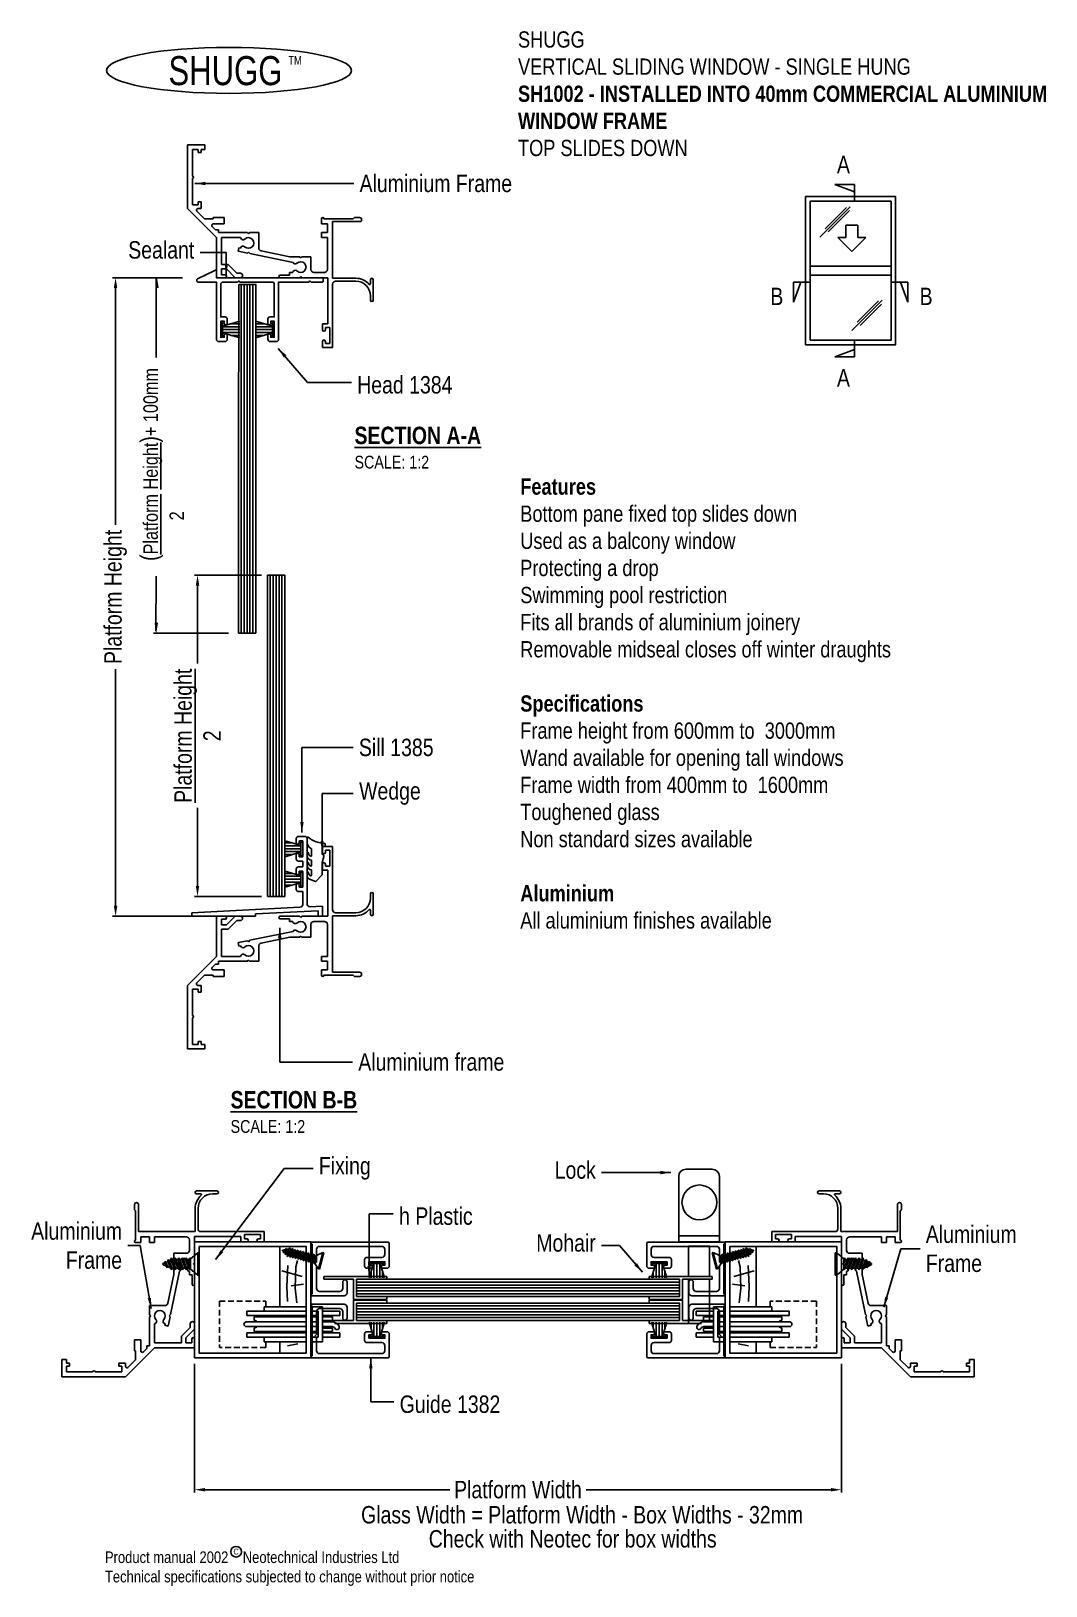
# Paper-space layout 'Layout1' of a CAD drawing. Extents: x -90 to 85, y -147 to 120.
# The model-space entities are those that its viewports show. They can reach past a viewport. Long polylines and large blocks are cut down to what shows.
import ezdxf

# ---------------------------------------------------------------- set-up
doc = ezdxf.new("R2010")
doc.units = 0
doc.header["$MEASUREMENT"] = 0
doc.linetypes.add('DASHED', pattern=[0.75, 0.5, -0.25])
doc.layers.get('0').update_dxf_attribs({"linetype": 'CONTINUOUS'})
doc.layers.get('DEFPOINTS').update_dxf_attribs({"linetype": 'CONTINUOUS'})
for name, color, linetype in [('CYAN', 4, 'CONTINUOUS'), ('DIMENSION', 7, 'CONTINUOUS'), ('GREY', 8, 'CONTINUOUS'), ('Magenta', 6, 'CONTINUOUS'), ('OUTLINE', 2, 'CONTINUOUS'), ('WHITE', 7, 'CONTINUOUS'), ('WIND', 9, 'CONTINUOUS')]:
    doc.layers.add(name, color=color, linetype=linetype)
doc.layers.get('WIND').freeze()
doc.styles.add('SHUGG', font='', dxfattribs={"width": 0.8, "height": 5})
doc.styles.add('stan', font='ARIAL.TTF', dxfattribs={"width": 0.8, "height": 2.2})
doc.styles.add('STAN22', font='ARIAL.TTF', dxfattribs={"width": 0.8, "height": 3})
doc.styles.add('STAN33', font='ARIAL.TTF', dxfattribs={"width": 0.8, "height": 2})
doc.styles.get('SHUGG').set_extended_font_data('QuickType')
doc.dimstyles.new('SHUGG', dxfattribs={"dimtxt": 2.8, "dimasz": 1.8, "dimexe": 0.5, "dimexo": 1, "dimgap": 1, "dimtad": 0, "dimdec": 0, "dimzin": 0, "dimdsep": 46, "dimtxsty": 'STAN22', "dimcen": 0.09, "dimclrt": 2, "dimadec": 0, "dimazin": 0, "dimtfac": 1, "dimtdec": 0, "dimtofl": 0, "dimtmove": 0, "dimatfit": 3, "dimfxl": 0, "dimtolj": 1, "dimtzin": 0, "dimarcsym": 0})

# ---------------------------------------------------------------- blocks, each defined once
blk = doc.blocks.new('*D0')
at = {"layer": 'DEFPOINTS', "color": 0}
for p in [(-75.6, 77.84), (-63.1, 77.84), (-58.23, -32.08)]:
    blk.add_point(p, dxfattribs=at)
at = {"layer": 'DIMENSION', "color": 0, "lineweight": -2}
for p, q in [((-64.1, 77.84), (-76.1, 77.84)), ((-75.6, 76.04), (-75.6, 35.29)), ((-75.6, -30.28), (-75.6, 10.47)), ((-59.23, -32.08), (-76.1, -32.08))]:
    blk.add_line(p, q, dxfattribs=at)
at = {"layer": 'DIMENSION', "color": 0}
for points in [[(-75.9, 76.04), (-75.3, 76.04), (-75.6, 77.84)], [(-75.9, -30.28), (-75.3, -30.28), (-75.6, -32.08)]]:
    blk.add_solid(points, dxfattribs=at)
at = {"layer": 'DIMENSION', "color": 2, "insert": (-75.6, 22.88), "char_height": 3, "attachment_point": 5, "rotation": 90, "style": 'STAN22'}
blk.add_mtext('\\A1;Platform Height', dxfattribs=at)
blk = doc.blocks.new('*D1')
at = {"layer": 'DEFPOINTS', "color": 0}
for p in [(-61.99, -108.12), (49.36, -108.12), (49.36, -130.8)]:
    blk.add_point(p, dxfattribs=at)
at = {"layer": 'DIMENSION', "color": 0, "lineweight": -2}
for p, q in [((-61.99, -109.12), (-61.99, -131.3)), ((49.36, -109.12), (49.36, -131.3)), ((-60.19, -130.8), (-18.07, -130.8)), ((47.56, -130.8), (5.43, -130.8))]:
    blk.add_line(p, q, dxfattribs=at)
at = {"layer": 'DIMENSION', "color": 0}
for points in [[(-60.19, -130.5), (-60.19, -131.1), (-61.99, -130.8)], [(47.56, -130.5), (47.56, -131.1), (49.36, -130.8)]]:
    blk.add_solid(points, dxfattribs=at)
at = {"layer": 'DIMENSION', "color": 2, "insert": (-6.32, -130.8), "char_height": 3, "attachment_point": 5, "style": 'STAN22'}
blk.add_mtext('\\A1;Platform Width', dxfattribs=at)
blk = doc.blocks.new('*D2')
at = {"layer": 'DEFPOINTS', "color": 0}
for p in [(-61.49, 26.63), (-49.45, 26.63), (-49.45, -28.66)]:
    blk.add_point(p, dxfattribs=at)
at = {"layer": 'DIMENSION', "color": 0, "lineweight": -2}
for p, q in [((-50.45, 26.63), (-61.99, 26.63)), ((-61.49, 24.83), (-61.49, 11.4)), ((-61.49, -26.86), (-61.49, -13.43)), ((-50.45, -28.66), (-61.99, -28.66))]:
    blk.add_line(p, q, dxfattribs=at)
at = {"layer": 'DIMENSION', "color": 0}
for points in [[(-61.79, 24.83), (-61.19, 24.83), (-61.49, 26.63)], [(-61.79, -26.86), (-61.19, -26.86), (-61.49, -28.66)]]:
    blk.add_solid(points, dxfattribs=at)
at = {"layer": 'DIMENSION', "color": 2, "insert": (-61.49, -1.02), "char_height": 3, "attachment_point": 5, "rotation": 90, "style": 'STAN22'}
blk.add_mtext('\\A1;{\\LPlatform Height\\P}2', dxfattribs=at)
blk = doc.blocks.new('NT5837')
at = {"layer": 'OUTLINE', "linetype": 'Continuous'}
for p, q in [((-6.05, 27.5), (-8.25, 27.5)), ((-9, 26.75), (-9, 25.25)), ((-8, 26), (-8, 25.25)), ((-6.8, 26), (-8, 26)), ((-6.8, 26), (-6.8, 20.5)), ((-5.3, 26.75), (-5.3, 4.28)), ((-9, 21.25), (-9, 19.75)), ((-9, 16.25), (-9, 14.75)), ((-6.8, 19), (-8.25, 19)), ((-6.8, 17), (-8.25, 17)), ((-8, 21.25), (-8, 20.5)), ((-6.8, 20.5), (-8, 20.5)), ((-6.8, 19), (-6.8, 17)), ((-9, 10.75), (-9, 9.25)), ((-8, 15.5), (-8, 14.75)), ((-6.8, 15.5), (-8, 15.5)), ((-8, 10.75), (-8, 10)), ((-6.8, 15.5), (-6.8, 10)), ((-6.8, 8.5), (-8.25, 8.5)), ((-6.8, 10), (-8, 10)), ((-6.8, 8.5), (-6.8, 4.1)), ((-7.75, 3.1), (-45, 1.19)), ((-45, 1.19), (-45, 0)), ((-1.5, 1.92), (-23, 0.82)), ((-23, 0.82), (-23, 0)), ((0, 3.5), (-4.25, 3.28)), ((-1.5, 1.92), (-1.5, 0)), ((0, 0), (-1.5, 0)), ((0, 3.5), (0, 0))]:
    blk.add_line(p, q, dxfattribs=at)
at = {"layer": 'OUTLINE'}
blk.add_line((-23, 0), (-45, 0), dxfattribs=at)
at = {"layer": 'OUTLINE', "linetype": 'Continuous'}
for centre, radius, start, end in [((-8.25, 26.75), 0.75, 90, 180), ((-6.05, 26.75), 0.75, 0, 90), ((-8.5, 25.25), 0.5, 180, 0), ((-8.5, 21.25), 0.5, 0, 180), ((-8.25, 19.75), 0.75, 180, 270), ((-8.25, 16.25), 0.75, 90, 180), ((-8.5, 14.75), 0.5, 180, 0), ((-8.5, 10.75), 0.5, 0, 180), ((-8.25, 9.25), 0.75, 180, 270), ((-7.8, 4.1), 1, 272.9386, 0), ((-4.3, 4.28), 1, 180, 272.9386)]:
    blk.add_arc(centre, radius, start, end, dxfattribs=at)
blk = doc.blocks.new('wp48x60')
for p, q in [((0, 2.4), (0.6, 2.4)), ((0, -2.4), (0, 2.4)), ((0.6, 1.13), (6, 2.75)), ((0.6, 2.4), (0.6, -2.4)), ((0.6, 1), (6, 1)), ((0.6, 0), (6, 0)), ((3.5, 2), (6, 2)), ((0.6, -2.4), (0, -2.4)), ((0.6, -1), (6, -1)), ((0.6, -1.13), (6, -2.75)), ((3.5, -2), (6, -2))]:
    blk.add_line(p, q)
blk = doc.blocks.new('wp48x65')
for p, q in [((0, -2.4), (0, 2.4)), ((0, 2.4), (0.6, 2.4)), ((0.6, 1.13), (6.5, 2.9)), ((0.6, 2.4), (0.6, -2.4)), ((0.6, 1), (6.5, 1)), ((0.6, 0), (6.5, 0)), ((3.5, 2), (6.5, 2)), ((0.6, -2.4), (0, -2.4)), ((0.6, -1), (6.5, -1)), ((0.6, -1.13), (6.5, -2.9)), ((3.5, -2), (6.5, -2))]:
    blk.add_line(p, q)
blk = doc.blocks.new('cs6g12')
for p, q in [((-3.86, 0.5), (-3.86, 0)), ((3.86, 0.5), (-3.86, 0.5)), ((-3.86, 0), (-1.76, -2.5)), ((3.86, 0), (-3.86, 0)), ((3.86, 0), (1.76, -2.5)), ((3.86, 0.5), (3.86, 0)), ((-2.05, -2.59), (-1.46, -3.11)), ((-2.05, -2.59), (-1.46, -2.59)), ((-2.05, -3.85), (-1.46, -4.37)), ((-2.05, -3.85), (-1.46, -3.85)), ((-2.05, -5.12), (-1.46, -5.63)), ((-2.05, -5.12), (-1.46, -5.12)), ((1.76, -2.5), (-1.76, -2.5)), ((-1.46, -2.5), (-1.46, -2.59)), ((-1.46, -2.59), (1.46, -3.61)), ((-1.46, -3.11), (1.46, -4.21)), ((-1.46, -3.11), (-1.46, -3.85)), ((-1.46, -3.85), (1.46, -4.88)), ((-1.46, -4.37), (1.46, -5.47)), ((-1.46, -4.37), (-1.46, -5.12)), ((-1.46, -5.12), (1.46, -6.14)), ((0.29, -2.5), (1.46, -2.94)), ((2.05, -2.82), (1.46, -2.94)), ((1.46, -2.94), (1.46, -3.61)), ((2.05, -4.08), (1.46, -3.61)), ((2.05, -4.08), (1.46, -4.21)), ((1.46, -4.21), (1.46, -4.88)), ((2.05, -5.34), (1.46, -4.88)), ((2.05, -5.34), (1.46, -5.47)), ((2.05, -2.82), (1.65, -2.5)), ((-2.05, -6.38), (-1.46, -6.9)), ((-2.05, -6.38), (-1.46, -6.38)), ((-2.05, -7.65), (-1.46, -7.64)), ((-2.05, -7.65), (-1.46, -8.16)), ((-2.05, -8.91), (-1.46, -9.43)), ((-2.05, -8.91), (-1.46, -8.91)), ((-1.46, -5.63), (1.46, -6.73)), ((-1.46, -5.63), (-1.46, -6.38)), ((-1.46, -6.38), (1.46, -7.41)), ((-1.46, -6.9), (1.46, -8)), ((-1.46, -6.9), (-1.46, -7.64)), ((-1.46, -7.64), (1.46, -8.67)), ((-1.46, -8.16), (1.46, -9.26)), ((-1.46, -8.16), (-1.46, -8.91)), ((-1.46, -8.91), (0.93, -9.75)), ((-1.46, -9.43), (0.93, -10.33)), ((-1.46, -9.43), (-0.82, -10.4)), ((-1.41, -10.41), (-0.82, -10.4)), ((-1.41, -10.41), (-0.82, -10.92)), ((-0.82, -10.4), (0.42, -10.84)), ((0.93, -10.33), (0.42, -10.84)), ((1.46, -9.26), (0.93, -9.75)), ((1.51, -10.21), (0.93, -9.75)), ((1.51, -10.21), (0.93, -10.33)), ((1.46, -5.47), (1.46, -6.14)), ((2.05, -6.61), (1.46, -6.14)), ((2.05, -6.61), (1.46, -6.73)), ((1.46, -6.73), (1.46, -7.41)), ((2.05, -7.87), (1.46, -7.41)), ((2.05, -7.87), (1.46, -8)), ((1.46, -8), (1.46, -8.67)), ((2.05, -9.14), (1.46, -8.67)), ((2.05, -9.14), (1.46, -9.26)), ((-0.82, -10.92), (-0.17, -12)), ((-0.82, -10.92), (0.42, -11.39)), ((-0.17, -12), (0.18, -12)), ((0.42, -11.39), (0.18, -12)), ((0.97, -11.27), (0.42, -10.84)), ((0.97, -11.27), (0.42, -11.39))]:
    blk.add_line(p, q)
blk = doc.blocks.new('0951')
at = {"layer": 'OUTLINE', "linetype": 'Continuous'}
for p, q in [((40, 24), (36.5, 24)), ((36.5, 24), (36.5, 21.95)), ((37.5, 22.7), (37.5, 21.95)), ((39, 22.7), (37.5, 22.7)), ((39, 17.2), (39, 22.7)), ((40, 2.2), (40, 24)), ((36.5, 15.9), (36.5, 17.95)), ((37.5, 17.2), (37.5, 17.95)), ((39, 17.2), (37.5, 17.2)), ((38.3, 15.9), (36.5, 15.9)), ((38.3, 0), (38.3, 15.9)), ((53, 6.2), (53, 7.7)), ((54, 0.7), (54, 7.7)), ((0, 0), (3, 0)), ((0, -13.8), (0, 0)), ((6.42, 0), (3.42, -3)), ((8.25, 0), (6.42, 0)), ((28.6, 0), (21.96, 0)), ((28.6, 0), (29, -0.4)), ((29.4, 0), (29, -0.4)), ((38.3, 0), (29.4, 0)), ((40, 0.2), (48, 0.2)), ((40, -19.3), (40, 0.2)), ((41, 1.2), (48, 1.2)), ((53, 0.7), (53, 2.13)), ((1.7, -1), (3, -1)), ((1.7, -3), (1.7, -1)), ((1.7, -3), (3.42, -3)), ((1.7, -4.5), (4.04, -4.5)), ((1.7, -7.8), (1.7, -4.5)), ((7.04, -1.5), (4.04, -4.5)), ((8.25, -1.5), (7.04, -1.5)), ((11.51, -8.27), (26.36, -5.24)), ((25.1, -0.9), (21.96, -0.9)), ((25.1, -1.8), (25.1, -0.9)), ((26.29, -1.8), (25.1, -1.8)), ((32.55, -2.8), (32.55, -7.2)), ((37.2, -1.8), (33.55, -1.8)), ((38.2, -13.8), (38.2, -2.8)), ((1.7, -13.8), (1.7, -7.8)), ((7.5, -9.08), (10.66, -8.44)), ((7.75, -10.29), (7.5, -9.08)), ((7.75, -10.29), (8.3, -10.17)), ((10.66, -8.44), (11, -8.78)), ((11, -8.78), (11.51, -8.27)), ((14.55, -10.2), (14.55, -15.5)), ((15.35, -9.22), (25.25, -7.2)), ((25.25, -7.2), (28.6, -7.2)), ((28.6, -7.2), (29, -6.8)), ((29.4, -7.2), (29, -6.8)), ((29.4, -7.2), (32.55, -7.2)), ((0, -13.8), (-10, -23.8)), ((10.6, -15.5), (0.7, -15.5)), ((0.7, -16.5), (0.7, -15.5)), ((1.7, -13.8), (8.29, -13.8)), ((10.6, -15.5), (11, -15.1)), ((11, -15.1), (11.4, -15.5)), ((14.55, -15.5), (11.4, -15.5)), ((38.2, -13.8), (36.2, -13.8)), ((36.2, -15.5), (36.2, -13.8)), ((38.2, -15.5), (36.2, -15.5)), ((38.2, -18.5), (38.2, -15.5)), ((-4.1, -20.3), (-6.74, -22.95)), ((-4.1, -20.3), (-1.08, -20.3)), ((-0.3, -16.5), (-1.44, -17.65)), ((-1.09, -18.5), (2.7, -18.5)), ((-1.08, -20.7), (-1.08, -20.3)), ((2.7, -20.7), (-1.08, -20.7)), ((-0.3, -16.5), (0.7, -16.5)), ((2.7, -20.7), (2.7, -18.5)), ((36.2, -20.3), (36.2, -18.5)), ((36.2, -18.5), (38.2, -18.5)), ((47.1, -20.3), (37, -20.3)), ((49.31, -19.3), (40, -19.3)), ((47.1, -20.3), (47.5, -20.7)), ((47.5, -20.7), (49.31, -20.7)), ((-10, -45.7), (-10, -23.8)), ((-8.3, -34.2), (-8.3, -25.1)), ((-6.3, -25.1), (-8.3, -25.1)), ((-5.3, -23.8), (-6.39, -23.8)), ((-6.3, -25.1), (-6.3, -26.1)), ((-5.3, -26.1), (-6.3, -26.1)), ((-5.3, -23.8), (-5.3, -26.1)), ((-8.3, -44.1), (-8.3, -35)), ((-4, -45.7), (-10, -45.7)), ((-6.3, -44.1), (-8.3, -44.1)), ((-5.3, -43.1), (-6.3, -43.1)), ((-6.3, -44.1), (-6.3, -43.1)), ((-5.3, -44.1), (-5.3, -43.1)), ((-4, -44.1), (-5.3, -44.1)), ((-4, -45.7), (-4, -44.1))]:
    blk.add_line(p, q, dxfattribs=at)
for centre, radius, start, end in [((37, 21.95), 0.5, 180, 0), ((37, 17.95), 0.5, 0, 180), ((48, 6.2), 5, 270, 0), ((53.5, 7.7), 0.5, 0, 180), ((3, -0.5), 0.5, 270, 90), ((8.25, -0.75), 0.75, 270, 90), ((21.95, -0.45), 0.45, 89.5816, 270.4184), ((41, 2.2), 1, 180, 270), ((48, 6.2), 6, 270, 319.4642), ((52.75, 2.13), 0.25, 0, 139.4642), ((53.5, 0.7), 0.5, 180, 0), ((27.13, -1.7), 0.85, 186.7564, 312.4339), ((27.13, -5.6), 0.85, 47.5781, 154.7937), ((29, -3.65), 1.85, 225.6336, 134.3609), ((33.55, -2.8), 1, 90, 180), ((37.2, -2.8), 1, 0, 90), ((9.13, -10), 0.85, 191.5203, 312.3964), ((11, -11.95), 1.85, 226.8578, 134.3782), ((15.55, -10.2), 1, 101.5203, 180), ((9.13, -13.9), 0.85, 44.9133, 173.2437), ((-1.09, -18), 0.5, 135, 270), ((36.6, -20.3), 0.4, 180, 359.427), ((49.3, -20), 0.7, 270.6351, 89.3649), ((-6.39, -23.3), 0.5, 135, 270), ((-8.3, -34.6), 0.4, 270, 90)]:
    blk.add_arc(centre, radius, start, end, dxfattribs=at)
blk = doc.blocks.new('CS4G12')
for p, q in [((2.9, 0.38), (-2.9, 0.38)), ((-2.9, 0.38), (-2.9, 0)), ((2.9, 0), (-2.9, 0)), ((-2.9, 0), (-1.32, -1.88)), ((2.9, 0), (1.32, -1.88)), ((2.9, 0.38), (2.9, 0)), ((-1.54, -1.83), (-1.09, -2.22)), ((-1.54, -1.83), (-1.36, -1.83)), ((-1.54, -2.78), (-1.09, -2.78)), ((-1.54, -2.78), (-1.09, -3.17)), ((-1.54, -3.73), (-1.09, -4.12)), ((-1.54, -3.73), (-1.09, -3.73)), ((-1.54, -4.68), (-1.09, -5.07)), ((-1.54, -4.68), (-1.09, -4.68)), ((1.32, -1.88), (-1.32, -1.88)), ((-1.09, -2.22), (-1.09, -2.78)), ((-1.09, -2.22), (1.09, -3.05)), ((-1.09, -2.78), (1.09, -3.55)), ((-1.09, -3.17), (1.09, -4)), ((-1.09, -3.31), (-1.09, -3.73)), ((-1.09, -3.73), (1.09, -4.5)), ((-1.09, -4.68), (-1.09, -4.12)), ((-1.09, -4.12), (1.09, -4.94)), ((-1.09, -4.68), (1.09, -5.45)), ((-1.09, -5.07), (-1.09, -5.63)), ((-1.09, -5.07), (1.09, -5.89)), ((-0.97, -1.88), (1.09, -2.6)), ((0.5, -1.88), (1.09, -2.1)), ((1.54, -2), (1.09, -2.1)), ((1.09, -2.1), (1.09, -2.6)), ((1.54, -2.95), (1.09, -2.6)), ((1.54, -2.95), (1.09, -3.05)), ((1.09, -3.05), (1.09, -3.55)), ((1.54, -3.9), (1.09, -3.55)), ((1.54, -3.9), (1.09, -4)), ((1.09, -4), (1.09, -4.5)), ((1.54, -4.85), (1.09, -4.5)), ((1.54, -4.85), (1.09, -4.94)), ((1.09, -4.94), (1.09, -5.45)), ((1.54, -2), (1.34, -1.85)), ((-1.54, -5.63), (-1.09, -6.02)), ((-1.54, -5.63), (-1.09, -5.63)), ((-1.54, -6.58), (-1.09, -6.57)), ((-1.54, -6.58), (-1.09, -6.96)), ((-1.54, -7.52), (-1.09, -7.91)), ((-1.54, -7.52), (-1.09, -7.52)), ((-1.54, -8.47), (-1.09, -8.86)), ((-1.54, -8.47), (-1.09, -8.47)), ((-1.54, -9.42), (-1.09, -9.81)), ((-1.54, -9.42), (-1.09, -9.42)), ((-1.54, -10.37), (-1.09, -10.76)), ((-1.54, -10.37), (-1.09, -10.37)), ((-1.09, -5.63), (1.09, -6.4)), ((-1.09, -6.02), (-1.09, -6.57)), ((-1.09, -6.02), (1.09, -6.84)), ((-1.09, -6.57), (1.09, -7.34)), ((-1.09, -6.96), (1.09, -7.79)), ((-1.09, -7.52), (-1.09, -6.96)), ((-1.09, -7.52), (1.09, -8.29)), ((-1.09, -7.91), (1.09, -8.74)), ((-1.09, -7.91), (-1.09, -8.47)), ((-1.09, -8.47), (1.09, -9.24)), ((-1.09, -8.86), (1.09, -9.68)), ((-1.09, -8.86), (-1.09, -9.42)), ((-1.09, -9.42), (1.09, -10.19)), ((-1.09, -9.81), (1.09, -10.63)), ((-1.09, -9.81), (-1.09, -10.37)), ((-1.09, -10.37), (1.09, -11.14)), ((1.54, -5.8), (1.09, -5.45)), ((1.54, -5.8), (1.09, -5.89)), ((1.09, -5.89), (1.09, -6.4)), ((1.54, -6.75), (1.09, -6.4)), ((1.54, -6.75), (1.09, -6.84)), ((1.09, -6.84), (1.09, -7.34)), ((1.54, -7.69), (1.09, -7.34)), ((1.54, -7.69), (1.09, -7.79)), ((1.09, -7.79), (1.09, -8.29)), ((1.54, -8.64), (1.09, -8.29)), ((1.54, -8.64), (1.09, -8.74)), ((1.09, -8.74), (1.09, -9.24)), ((1.54, -9.59), (1.09, -9.24)), ((1.54, -9.59), (1.09, -9.68)), ((1.09, -9.68), (1.09, -10.19)), ((1.54, -10.54), (1.09, -10.19)), ((1.54, -10.54), (1.09, -10.63)), ((1.09, -10.63), (1.09, -11.14)), ((-1.54, -11.32), (-1.09, -11.7)), ((-1.54, -11.32), (-1.09, -11.32)), ((-1.09, -10.76), (1.09, -11.58)), ((-1.09, -10.76), (-1.09, -11.32)), ((-1.09, -11.32), (0.7, -11.95)), ((-1.09, -11.7), (0.7, -12.38)), ((-1.09, -11.7), (-0.61, -12.44)), ((-1.06, -12.44), (-0.61, -12.83)), ((-1.06, -12.44), (-0.61, -12.44)), ((-0.61, -12.44), (0.32, -12.76)), ((-0.61, -12.83), (-0.13, -13.63)), ((-0.61, -12.83), (0.31, -13.18)), ((-0.13, -13.63), (0.14, -13.63)), ((0.31, -13.18), (0.14, -13.63)), ((0.73, -13.09), (0.31, -13.18)), ((0.7, -12.38), (0.32, -12.76)), ((0.73, -13.09), (0.32, -12.76)), ((1.09, -11.58), (0.7, -11.95)), ((1.13, -12.29), (0.7, -11.95)), ((1.13, -12.29), (0.7, -12.38)), ((1.54, -11.49), (1.09, -11.14)), ((1.54, -11.49), (1.09, -11.58))]:
    blk.add_line(p, q)
blk = doc.blocks.new('SHUGGPL')
at = {"linetype": 'DASHED'}
for p, q in [((-31.46, -14), (-31.46, 2)), ((-15.46, 2), (-31.46, 2)), ((-15.46, 0), (-15.46, 2)), ((-31.46, -14), (-15.46, -14)), ((-15.46, -14), (-15.46, -12))]:
    blk.add_line(p, q, dxfattribs=at)
for p, q in [((-1.6, 0), (-16, 0)), ((-16, 0), (-16, -1.5)), ((4, 0), (0, 0)), ((4, 0), (4, -12)), ((-1.6, -5.2), (-22.2, -5.2)), ((-1.6, -1.5), (-22, -1.5)), ((-22, -1.5), (-22, -3)), ((-1.6, -3), (-22, -3)), ((-1.6, -3.5), (-19.5, -3.5)), ((-19.5, -3.5), (-19.5, -4.7)), ((-1.6, -5.2), (-1.6, -6.8)), ((2.5, -1.5), (0, -1.5)), ((2.5, -3), (0, -3)), ((2.5, -3.5), (0, -3.5)), ((2.5, -5.2), (0, -5.2)), ((0, -5.2), (0, -6.8)), ((2.5, -1.5), (2.5, -10.5)), ((2.5, -6.8), (2.5, -5.2)), ((10, -1.5), (4, -1.5)), ((10, -3), (4, -3)), ((7.5, -3.5), (4, -3.5)), ((7.5, -4.7), (4, -4.7)), ((4, -6.8), (4, -5.2)), ((7.35, -5.2), (4, -5.2)), ((7.5, -3.5), (7.5, -4.7)), ((10, -3), (10, -1.5)), ((-22.2, -6.8), (-1.6, -6.8)), ((-22, -9), (-1.6, -9)), ((-22, -9), (-22, -10.5)), ((-22, -10.5), (-1.6, -10.5)), ((-19.5, -7.3), (-19.5, -8.5)), ((-19.5, -8.5), (-1.6, -8.5)), ((-16, -10.5), (-16, -12)), ((0, -6.8), (2.5, -6.8)), ((0, -8.5), (2.5, -8.5)), ((0, -9), (2.5, -9)), ((0, -10.5), (2.5, -10.5)), ((4, -6.8), (7.35, -6.8)), ((4, -7.3), (7.5, -7.3)), ((4, -8.5), (7.5, -8.5)), ((4, -9), (10, -9)), ((4, -10.5), (10, -10.5)), ((7.5, -7.3), (7.5, -8.5)), ((10, -10.5), (10, -9)), ((-16, -12), (-1.6, -12)), ((0, -12), (4, -12)), ((0.5, -12), (4, -12)), ((4, -12), (4, -11.5))]:
    blk.add_line(p, q)
for centre, radius, start, end in [((-22.2, -6), 0.8, 90, 270), ((-19.5, -6), 1.3, 37.9799, 90), ((7.5, -6), 1.3, 90, 142.0201), ((7.35, -4.15), 1.05, 270, 334.378), ((7.35, -4.15), 2.65, 270, 334.378), ((9.02, -4.95), 0.8, 334.378, 154.378), ((-19.5, -6), 1.3, 270, 322.0201), ((7.5, -6), 1.3, 217.9799, 270)]:
    blk.add_arc(centre, radius, start, end)
blk = doc.blocks.new('WOOD')
at = {"layer": 'GREY'}
for p, q in [((-9.11, -4), (-9.11, 0)), ((-9.11, -36.8), (-9.11, -16))]:
    blk.add_line(p, q, dxfattribs=at)
for points in [[(-2.85, -3.27), (-6.43, -2.6)], [(-6.43, -17.89), (-6.65, -23.02), (-6.32, -30.27)], [(-3.19, -17.33), (-3.75, -22.46), (-3.52, -29.72), (-2.97, -31.95)], [(-1.4, -26.48), (-8.33, -28.38)], [(-0.96, -23.8), (-5.2, -23.24)]]:
    blk.add_lwpolyline(points, dxfattribs=at)
blk = doc.blocks.new('n1382')
at = {"flags": 128}
blk.add_lwpolyline([(19.78, -6.8), (25.28, -6.8), (25.28, -8), (24.53, -8, 1), (24.53, -9), (26.03, -9, 0.414214), (26.78, -8.25), (26.78, -0.5, 0.414214), (26.28, 0), (0, 0, 0.668179), (-0.14, -0.34), (0.28, -0.76), (0.28, -17.74), (-0.14, -18.16, 0.668179), (0, -18.5), (11.28, -18.5, 0.414214), (12.28, -17.5), (12.28, -13.75, 1), (10.78, -13.75), (10.78, -16, -0.414214), (9.78, -17), (2.78, -17, -0.414214), (1.78, -16), (1.78, -8.1), (1.18, -7.5), (1.78, -6.9), (1.78, -2.5, -0.414214), (2.78, -1.5), (24.28, -1.5, -0.414214), (25.28, -2.5), (25.28, -4.3, -0.414214), (24.28, -5.3), (19.03, -5.3, 0.414214), (18.28, -6.05), (18.28, -8.25, 0.414214), (19.03, -9), (20.53, -9, 1), (20.53, -8), (19.78, -8)], format="xyb", close=True, dxfattribs=at)
blk = doc.blocks.new('wp48x55')
for p, q in [((0, 2.4), (0.6, 2.4)), ((0, -2.4), (0, 2.4)), ((0.6, 1.13), (5.5, 2.6)), ((0.6, 2.4), (0.6, -2.4)), ((0.6, 1), (5.5, 1)), ((0.6, 0), (5.5, 0)), ((3.5, 2), (5.5, 2)), ((0.6, -2.4), (0, -2.4)), ((0.6, -1), (5.5, -1)), ((0.6, -1.13), (5.5, -2.6)), ((3.5, -2), (5.5, -2))]:
    blk.add_line(p, q)
blk = doc.blocks.new('NT6287PL')
at = {"layer": 'OUTLINE', "linetype": 'Continuous'}
for p, q in [((0, 0), (-21.71, 0)), ((-21.71, -1), (-21.71, 0)), ((0, -1), (0, 0)), ((-21.71, -1), (-11.31, -1)), ((-11.31, -1), (-11.31, -7)), ((0, -1), (-10.31, -1)), ((-10.31, -1), (-10.31, -8)), ((-21.71, -7), (-11.31, -7)), ((-21.71, -8), (-21.71, -7)), ((-10.31, -8), (-21.71, -8))]:
    blk.add_line(p, q, dxfattribs=at)

msp = doc.modelspace()

# ---------------------------------------------------------------- linework, layer by layer
for p, q in [((472.83, -15.05), (481.83, -15.05)), ((470.33, -40.05), (470.33, -17.55)), ((484.33, -17.55), (484.33, -40.05)), ((484.33, -38.05), (470.33, -38.05)), ((484.33, -40.05), (470.33, -40.05)), ((473.73, -41.6), (480.92, -41.6)), ((473.73, -51.95), (473.73, -41.6)), ((480.92, -41.6), (480.92, -51.95)), ((473.73, -68.15), (473.73, -52.95)), ((480.92, -52.95), (480.92, -67.65))]:
    msp.add_line(p, q)
msp.add_circle((477.45, -26.5), 6)
for centre, start, end in [((472.83, -17.55), 90, 180), ((481.83, -17.55), 0, 90)]:
    msp.add_arc(centre, 2.5, start, end)
at = {"layer": 'CYAN'}
for p, q in [((777.95, 280.26), (791.17, 275.44)), ((777.95, 280.26), (791.17, 280.26)), ((791.17, 280.26), (791.17, 269.23)), ((785.32, 245.23), (785.32, 253.23)), ((785.32, 253.23), (793.32, 253.23)), ((793.32, 245.23), (793.32, 253.23)), ((30.55, 245.03), (30.47, 184.71)), ((30.55, 245.03), (36.55, 245.03)), ((36.45, 245.03), (36.45, 184.71)), ((779.95, 245.23), (785.32, 245.23)), ((789.32, 235.86), (779.95, 245.23)), ((789.32, 235.86), (798.69, 245.23)), ((793.32, 245.23), (798.69, 245.23)), ((694.22, 215.48), (683.2, 215.48)), ((694.22, 202.26), (689.4, 215.48)), ((694.22, 202.26), (694.22, 215.48)), ((750.61, 202.26), (755.42, 215.48)), ((750.61, 202.26), (750.61, 215.48)), ((750.61, 215.48), (761.63, 215.48)), ((826.42, 215.48), (815.4, 215.48)), ((826.42, 202.26), (821.6, 215.48)), ((826.42, 202.26), (826.42, 215.48)), ((30.5, 184.71), (30.45, 124.98)), ((36.45, 184.71), (36.45, 124.98)), ((791.17, 165.88), (791.17, 176.91)), ((777.95, 165.88), (791.17, 170.7)), ((777.95, 165.88), (791.17, 165.88)), ((40.45, 144.98), (40.45, 34.39)), ((46.45, 144.98), (40.45, 144.98)), ((46.45, 144.98), (46.45, 34.39)), ((36.45, 124.98), (30.45, 124.98)), ((46.45, 34.39), (40.45, 34.39))]:
    msp.add_line(p, q, dxfattribs=at)
for points in [[(359.38, -58.95), (470.58, -58.95), (470.58, -52.95), (359.38, -52.95)], [(359.38, -67.15), (470.58, -67.15), (470.58, -61.15), (359.38, -61.15)]]:
    msp.add_lwpolyline(points, close=True, dxfattribs=at)
at = {"layer": 'GREY'}
for p, q in [((767.95, 245.42), (788.12, 265.58)), ((771.51, 250.95), (785.66, 265.09)), ((773.64, 248.83), (787.78, 262.97)), ((31.45, 245.03), (31.45, 184.71)), ((32.45, 245.03), (32.45, 184.71)), ((33.45, 245.03), (33.45, 184.71)), ((34.45, 245.03), (34.45, 184.71)), ((35.45, 245.03), (35.45, 184.71)), ((789.23, 183.33), (809.4, 203.5)), ((792.79, 188.86), (806.93, 203)), ((794.91, 186.74), (809.06, 200.88)), ((31.45, 184.71), (31.45, 124.98)), ((32.45, 184.71), (32.45, 124.98)), ((33.45, 184.71), (33.45, 124.98)), ((34.45, 184.71), (34.45, 124.98)), ((35.45, 184.71), (35.45, 124.98)), ((41.45, 144.98), (41.45, 34.39)), ((42.45, 144.98), (42.45, 34.39)), ((43.45, 144.98), (43.45, 34.39)), ((44.45, 144.98), (44.45, 34.39)), ((45.45, 144.98), (45.45, 34.39)), ((359.38, -53.95), (470.58, -53.95)), ((359.38, -54.95), (470.58, -54.95)), ((359.38, -55.95), (470.58, -55.95)), ((359.38, -56.95), (470.58, -56.95)), ((359.38, -57.95), (470.58, -57.95)), ((359.38, -62.15), (470.58, -62.15)), ((359.38, -63.15), (470.58, -63.15)), ((359.38, -64.15), (470.58, -64.15)), ((359.38, -65.15), (470.58, -65.15)), ((359.38, -66.15), (470.58, -66.15))]:
    msp.add_line(p, q, dxfattribs=at)
at = {"layer": 'Magenta', "linetype": 'Continuous'}
for p, q in [((54.1, 53.35), (54.1, 54.58)), ((54.1, 49.27), (54.1, 48.39)), ((54.6, 49.27), (54.6, 49.18)), ((55.34, 48.21), (55.41, 48.19)), ((55.6, 50.75), (55.6, 48.34)), ((59.34, 48.8), (59.34, 51.65)), ((60.34, 51.55), (59.34, 51.65)), ((59.58, 48.8), (59.34, 48.8)), ((60.34, 51.55), (60.34, 52.55)), ((54.1, 45.9), (54.1, 45.02)), ((54.6, 45.9), (54.6, 45.8)), ((55.34, 44.84), (55.41, 44.82)), ((55.6, 44.96), (55.6, 46.89)), ((55.6, 41.59), (55.6, 43.52)), ((59.9, 48.1), (59.34, 46)), ((59.34, 41.8), (59.34, 46)), ((54.1, 42.52), (54.1, 41.64)), ((54.6, 42.52), (54.6, 42.43)), ((54.97, 40.28), (57.06, 39.53)), ((55.34, 41.46), (55.41, 41.44)), ((56.99, 39.45), (59.34, 41.8))]:
    msp.add_line(p, q, dxfattribs=at)
for centre, radius, start, end in [((54.35, 54.58), 0.25, 50.1136, 180), ((60.28, 61.67), 9, 230.1136, 256.6162), ((56.72, 53.13), 2.63, 175.1956, 244.8044), ((54.35, 49.27), 0.25, 0, 180), ((55.6, 48.39), 1.5, 180, 270), ((55.6, 49.18), 1, 180, 255), ((55.45, 48.34), 0.15, 255, 360), ((60.22, 59.42), 6.81, 252.6921, 267.4853), ((59.36, 48.28), 0.567, 341.5157, 67.6366), ((60.28, 53.55), 1, 248.885, 273.1954), ((54.35, 45.9), 0.25, 0, 180), ((55.6, 45.02), 1.5, 180, 270), ((55.6, 45.8), 1, 180, 255), ((55.45, 44.96), 0.15, 255, 0), ((54.35, 42.52), 0.25, 0, 180), ((55.6, 41.64), 1.5, 180, 245.4664), ((55.6, 42.43), 1, 180, 255), ((55.45, 41.59), 0.15, 255, 0)]:
    msp.add_arc(centre, radius, start, end, dxfattribs=at)
at = {"layer": 'OUTLINE', "linetype": 'Continuous'}
for p, q in [((358.38, -60.15), (369.78, -60.15)), ((358.38, -67.15), (358.38, -60.15)), ((369.78, -61.15), (359.38, -61.15)), ((359.38, -67.15), (359.38, -61.15)), ((369.78, -60.15), (369.78, -61.15)), ((471.58, -60.15), (460.18, -60.15)), ((460.18, -60.15), (460.18, -61.15)), ((460.18, -61.15), (470.58, -61.15)), ((470.58, -67.15), (470.58, -61.15)), ((471.58, -67.15), (471.58, -60.15)), ((351.12, -67.15), (358.38, -67.15)), ((351.78, -68.15), (369.78, -68.15)), ((369.78, -67.15), (359.38, -67.15)), ((369.78, -67.15), (369.78, -68.15)), ((460.18, -67.15), (470.58, -67.15)), ((460.18, -67.15), (460.18, -68.15)), ((478.18, -68.15), (460.18, -68.15)), ((478.84, -67.15), (471.58, -67.15))]:
    msp.add_line(p, q, dxfattribs=at)
at = {"layer": 'OUTLINE'}
for points in [[(758.63, 173.89), (818.4, 173.89), (818.4, 272.25), (758.63, 272.25)], [(761.63, 176.89), (815.4, 176.89), (815.4, 269.25), (761.63, 269.25)], [(303.63, -80.05), (343.63, -80.05), (343.63, -40.05), (303.63, -40.05)], [(305.23, -78.45), (342.03, -78.45), (342.03, -41.65), (305.23, -41.65)], [(526.33, -80.05), (486.33, -80.05), (486.33, -40.05), (526.33, -40.05)], [(524.73, -78.45), (487.93, -78.45), (487.93, -41.65), (524.73, -41.65)]]:
    msp.add_lwpolyline(points, close=True, dxfattribs=at)
at = {"layer": 'OUTLINE', "flags": 128}
msp.add_lwpolyline([(16.34, 246.97, 0.287878), (16.2, 246.75), (16.2, 246.15, 0.414214), (16.45, 245.9), (22.9, 245.9), (22.9, 226.2, 0.414214), (23.7, 225.4), (25.8, 225.4, 0.414214), (26.6, 226.2), (26.6, 227.65, 0.414214), (26.1, 228.15, 0.414214), (25.6, 227.65), (25.6, 226.9), (24.4, 226.9), (24.4, 232.4), (25.6, 232.4), (25.6, 231.65, 0.414214), (26.1, 231.15, 0.414214), (26.6, 231.65), (26.6, 233.1, 0.414214), (25.8, 233.9), (25.2, 233.9), (24.4, 233.9), (24.4, 245.1, -0.414214), (25.2, 245.9), (30.15, 245.9), (30.55, 246.3), (30.95, 245.9), (42.05, 245.9, -0.414214), (42.8, 245.15), (42.8, 233.9), (41.4, 233.9, 0.414214), (40.6, 233.1), (40.6, 231.65, 1), (41.6, 231.65), (41.6, 232.4), (42.8, 232.4), (42.8, 226.9), (41.6, 226.9), (41.6, 227.65, 0.414214), (41.1, 228.15, 0.414214), (40.6, 227.65), (40.6, 226.2, 0.414214), (41.4, 225.4), (43.5, 225.4, 0.414214), (44.3, 226.2), (44.3, 245.9), (54.7, 245.9), (55.1, 246.3), (55.5, 245.9), (59.45, 245.9, 0.414214), (59.7, 246.15), (59.7, 247.15, 0.414214), (59.45, 247.4), (22.9, 247.4), (22.9, 250.11, -0.023311), (22.13, 249.77), (16.34, 246.97)], format="xyb", dxfattribs=at)
at = {"layer": 'WHITE'}
for p, q in [((815.4, 226.07), (761.63, 226.07)), ((815.4, 220.07), (761.63, 220.07))]:
    msp.add_line(p, q, dxfattribs=at)

# ---------------------------------------------------------------- block references
at = {"layer": 'GREY'}
for name, p, rotation in [('CS4G12', (347.04, -46.58), 254.9999999999988), ('cs6g12', (524.73, -47.67), 90)]:
    msp.add_blockref(name, p, dxfattribs=dict(at, rotation=rotation))
at = {"layer": 'GREY', "xscale": -1}
for name, p, rotation in [('CS4G12', (482.92, -46.58), 105.0000000000012), ('cs6g12', (304.73, -47.67), 270)]:
    msp.add_blockref(name, p, dxfattribs=dict(at, rotation=rotation))
at = {"layer": 'Magenta'}
msp.add_blockref('wp48x65', (24.4, 229.53), dxfattribs=at)
for name, p, rotation in [('wp48x65', (42.8, 229.53), 180), ('wp48x60', (52.6, 50.8), 180), ('wp48x60', (52.6, 40.3), 180), ('wp48x55', (463.58, -46.95), 270), ('wp48x55', (366.38, -73.25), 90)]:
    msp.add_blockref(name, p, dxfattribs=dict(at, rotation=rotation))
at = {"layer": 'Magenta', "xscale": -1}
for p, rotation in [((366.38, -46.95), 90), ((463.58, -73.25), 270)]:
    msp.add_blockref('wp48x55', p, dxfattribs=dict(at, rotation=rotation))
at = {"layer": 'OUTLINE', "xscale": -1}
for name, p, rotation in [('0951', (22.9, 247.4), 180), ('0951', (303.63, -76.55), 270), ('n1382', (343.85, -80.05), 180)]:
    msp.add_blockref(name, p, dxfattribs=dict(at, rotation=rotation))
at = {"layer": 'OUTLINE'}
for name, p in [('0951', (22.9, 27.55)), ('n1382', (343.85, -40.15)), ('NT6287PL', (481.89, -51.95))]:
    msp.add_blockref(name, p, dxfattribs=at)
for name, p, rotation in [('0951', (526.33, -76.55), 90), ('n1382', (486.11, -80.05), 180)]:
    msp.add_blockref(name, p, dxfattribs=dict(at, rotation=rotation))
at = {"layer": 'OUTLINE', "xscale": -1}
for name, p in [('n1382', (486.11, -40.15)), ('NT6287PL', (348.07, -51.95))]:
    msp.add_blockref(name, p, dxfattribs=at)
at = {"layer": 'WHITE'}
msp.add_blockref('NT5837', (59.4, 27.55), dxfattribs=at)
at = {"layer": 'WHITE', "xscale": -1, "rotation": 180}
for name, p in [('WOOD', (342.03, -78.45)), ('SHUGGPL', (343.63, -74.45))]:
    msp.add_blockref(name, p, dxfattribs=at)
at = {"layer": 'WHITE', "rotation": 180}
for name, p in [('WOOD', (487.93, -78.45)), ('SHUGGPL', (486.33, -74.45))]:
    msp.add_blockref(name, p, dxfattribs=at)

psp = doc.layouts.get("Layout1")

# ---------------------------------------------------------------- linework, layer by layer
at = {"layer": 'DEFPOINTS', "color": 0, "linetype": 'ByBlock'}
for p in [(-55.58, 76.25), (-62.48, 15.65)]:
    psp.add_point(p, dxfattribs=at)
at = {"layer": 'DIMENSION'}
for p, q in [((-68.59, 77.84), (-68.59, 64.07)), ((-68.65, 16.99), (-68.59, 26.45)), ((-66.48, 16.63), (-69.09, 16.63)), ((-56.15, 16.63), (-69.04, 16.63))]:
    psp.add_line(p, q, dxfattribs=at)
psp.add_circle((-54.85, -141.47), 0.922, dxfattribs=at)
for points in [[(-68.77, 76.04), (-68.17, 76.04), (-68.47, 77.84)], [(-68.89, 18.43), (-68.29, 18.43), (-68.59, 16.63)]]:
    psp.add_solid(points, dxfattribs=at)
at = {"layer": 'OUTLINE'}
psp.add_ellipse((-56.05, 113.52), major_axis=(-21.09, 0), ratio=0.187886, dxfattribs=at)

# ---------------------------------------------------------------- texts
at = {"layer": 'CYAN', "style": 'SHUGG', "width": 0.8}
psp.add_text('SHUGG', height=5, dxfattribs=at).set_placement((-66.49, 110.98))
at = {"layer": 'DIMENSION', "color": 2, "char_height": 3, "style": 'STAN22'}
for s, insert, attachment_point in [('Aluminium Frame ', (-33.59, 94.05), 4), ('Sealant', (-62.05, 81.08), 9), ('Head 1384', (-34, 60.9), 1), ('Sill 1385', (-33.71, -3.04), 4), ('Wedge', (-33.67, -10.96), 4), ('Aluminium frame', (-33.81, -57.19), 4), ('\\A1;Fixing', (-40.6, -75.49), 4), ('Lock', (7.08, -77.31), 9), ('h Plastic', (-26.79, -82.2), 1), ('Aluminium\\PFrame', (-74.48, -88.79), 6), ('Aluminium\\PFrame', (63.9, -89.34), 4), ('Mohair', (7.08, -89.86), 9), ('Guide 1382', (-26.69, -114.58), 1)]:
    psp.add_mtext(s, dxfattribs=dict(at, insert=insert, attachment_point=attachment_point))
at = {"layer": 'OUTLINE', "width": 0.8}
for s, height, style, p in [('TM', 1.5, 'SHUGG', (-45.86, 114.52)), ('A', 3, 'STAN22', (48.6, 95.82)), ('B', 3, 'STAN22', (37.13, 73.12)), ('B', 3, 'STAN22', (62.83, 73.12)), ('A', 3, 'STAN22', (48.6, 59.09)), ('Glass Width = Platform Width - Box Widths - 32mm', 3, 'STAN22', (-33.33, -136.61)), ('Check with Neotec for box widths', 3, 'STAN22', (-21.68, -140.75)), ('C', 1, 'STAN33', (-55.31, -141.95))]:
    psp.add_text(s, height=height, dxfattribs=dict(at, style=style)).set_placement(p)
at = {"layer": 'OUTLINE', "attachment_point": 1}
for s, insert, char_height, width, style in [('SHUGG\\PVERTICAL SLIDING WINDOW - SINGLE HUNG\\P{\\fArial|b1|i0|c0|p34;SH1002 - INSTALLED INTO 40mm COMMERCIAL ALUMINIUM WINDOW FRAME\\P}TOP SLIDES DOWN', (-6.31, 120.24), 2.8, 101.02, 'STAN22'), ('{\\fArial|b1|i0|c0|p34;\\LSECTION A-A\\P\\fArial|b0|i0|c0|p34;\\H0.7333x;\\lSCALE: 1:2}', (-34.46, 52.19), 3, 34.39, 'stan'), ('{\\fArial|b1|i0|c0|p34;Features\\P}Bottom pane fixed top slides down\\PUsed as a balcony window\\PProtecting a drop\\PSwimming pool restriction\\PFits all brands of aluminium joinery\\PRemovable midseal closes off winter draughts\\P\\P{\\fArial|b1|i0|c0|p34;Specifications\\P}Frame height from 600mm to  3000mm\\PWand available for opening tall windows\\PFrame width from 400mm to  1600mm\\PToughened glass\\PNon standard sizes available\\P\\P{\\fArial|b1|i0|c0|p34;Aluminium\\P}All aluminium finishes available', (-5.92, 43.28), 2.8, 150, 'STAN22'), ('{\\fArial|b1|i0|c0|p34;\\LSECTION B-B\\P\\fArial|b0|i0|c0|p34;\\H0.7333x;\\lSCALE: 1:2}', (-55.8, -62.17), 3, 34.39, 'stan'), ('Product manual 2002    Neotechnical Industries Ltd\\PTechnical specifications subjected to change without prior notice', (-77.43, -141.42), 2, 117.43, 'STAN33')]:
    psp.add_mtext(s, dxfattribs=dict(at, insert=insert, char_height=char_height, width=width, style=style))
at = {"layer": 'OUTLINE', "insert": (-71.32, 29.08), "char_height": 3, "width": 37.2, "attachment_point": 1, "rotation": 90, "style": 'STAN22'}
psp.add_mtext('({\\H0.8333x;\\LPlatform Height}){\\H0.8333x;+ 100mm\\P         2}', dxfattribs=at)

# ---------------------------------------------------------------- dimensions: what is measured, and where the dimension line sits
at = {"layer": 'DIMENSION'}
for base, p1, p2, text, picture, middle in [((-75.6, 77.84), (-58.23, -32.08), (-63.1, 77.84), 'Platform Height', '*D0', (-75.6, 22.88)), ((-61.49, 26.63), (-49.45, -28.66), (-49.45, 26.63), '{\\LPlatform Height\\P}2', '*D2', (-61.49, -1.02))]:
    dim = psp.add_linear_dim(base=base, p1=p1, p2=p2, angle=90, text=text, dimstyle='SHUGG', dxfattribs=at)
    dim.commit()
    dim.dimension.update_dxf_attribs({"geometry": picture, "text_midpoint": middle})
dim = psp.add_linear_dim(base=(49.36, -130.8), p1=(-61.99, -108.12), p2=(49.36, -108.12), text='Platform Width', dimstyle='SHUGG', dxfattribs=at)
dim.commit()
dim.dimension.update_dxf_attribs({"geometry": '*D1', "text_midpoint": (-6.32, -130.8)})

# ---------------------------------------------------------------- leaders
at = {"layer": 'DIMENSION', "annotation_type": 0, "has_hookline": 1}
for points, hookline_direction, text_width in [([(-61.95, 94.05), (-34.59, 94.05)], 0, 26.14), ([(-56.54, 78.39), (-56.54, 82.18), (-61.05, 82.18)], 1, 11.2), ([(-47.58, 65.65), (-42.53, 59.8), (-35, 59.8)], 0, 16.54), ([(-43.51, -17.65), (-43.51, -3.04), (-34.71, -3.04)], 0, 12.58), ([(-40.03, -21), (-40.03, -10.96), (-34.67, -10.96)], 0, 10.44), ([(-47.33, -34.09), (-47.33, -57.19), (-34.81, -57.19)], 0, 25.02), ([(-58.37, -91.18), (-46.6, -75.49), (-41.6, -75.49)], 0, 9.43), ([(20.02, -76.21), (8.08, -76.21)], 1, 6.82), ([(-31.95, -94.09), (-31.95, -83.3), (-27.79, -83.3)], 0, 13.04), ([(-69.46, -99.62), (-71.35, -88.79), (-73.48, -88.79)], 1, 15.67), ([(15.12, -93.35), (11.14, -88.76), (8.08, -88.76)], 1, 10.43), ([(56.66, -99.39), (59.6, -89.34), (62.9, -89.34)], 0, 15.67), ([(-31.65, -108.11), (-31.65, -115.68), (-27.69, -115.68)], 0, 16.98)]:
    psp.add_leader(points, dimstyle='SHUGG', override={"dimgap": 1, "dimtad": 0}, dxfattribs=dict(at, hookline_direction=hookline_direction, text_width=text_width))

# ---------------------------------------------------------------- viewports
at = {"layer": 'WIND'}
for center, size, view_center_point, view_height, status in [((-47.25, 21.98), (46.06, 162.437), (44.86, 135.68), 324.873, 4), ((-5.88, -92.45), (164.49, 49.2716), (415.85, -48.71), 98.5432, 3)]:
    psp.add_viewport(center=center, size=size, view_center_point=view_center_point, view_height=view_height, status=status, dxfattribs=at)
psp.add_viewport(center=(49.49, 69.17), size=(45.52, 54.145), view_center_point=(782.85, 185.03), view_height=208.828, dxfattribs=at)

doc.saveas('drawing.dxf')
